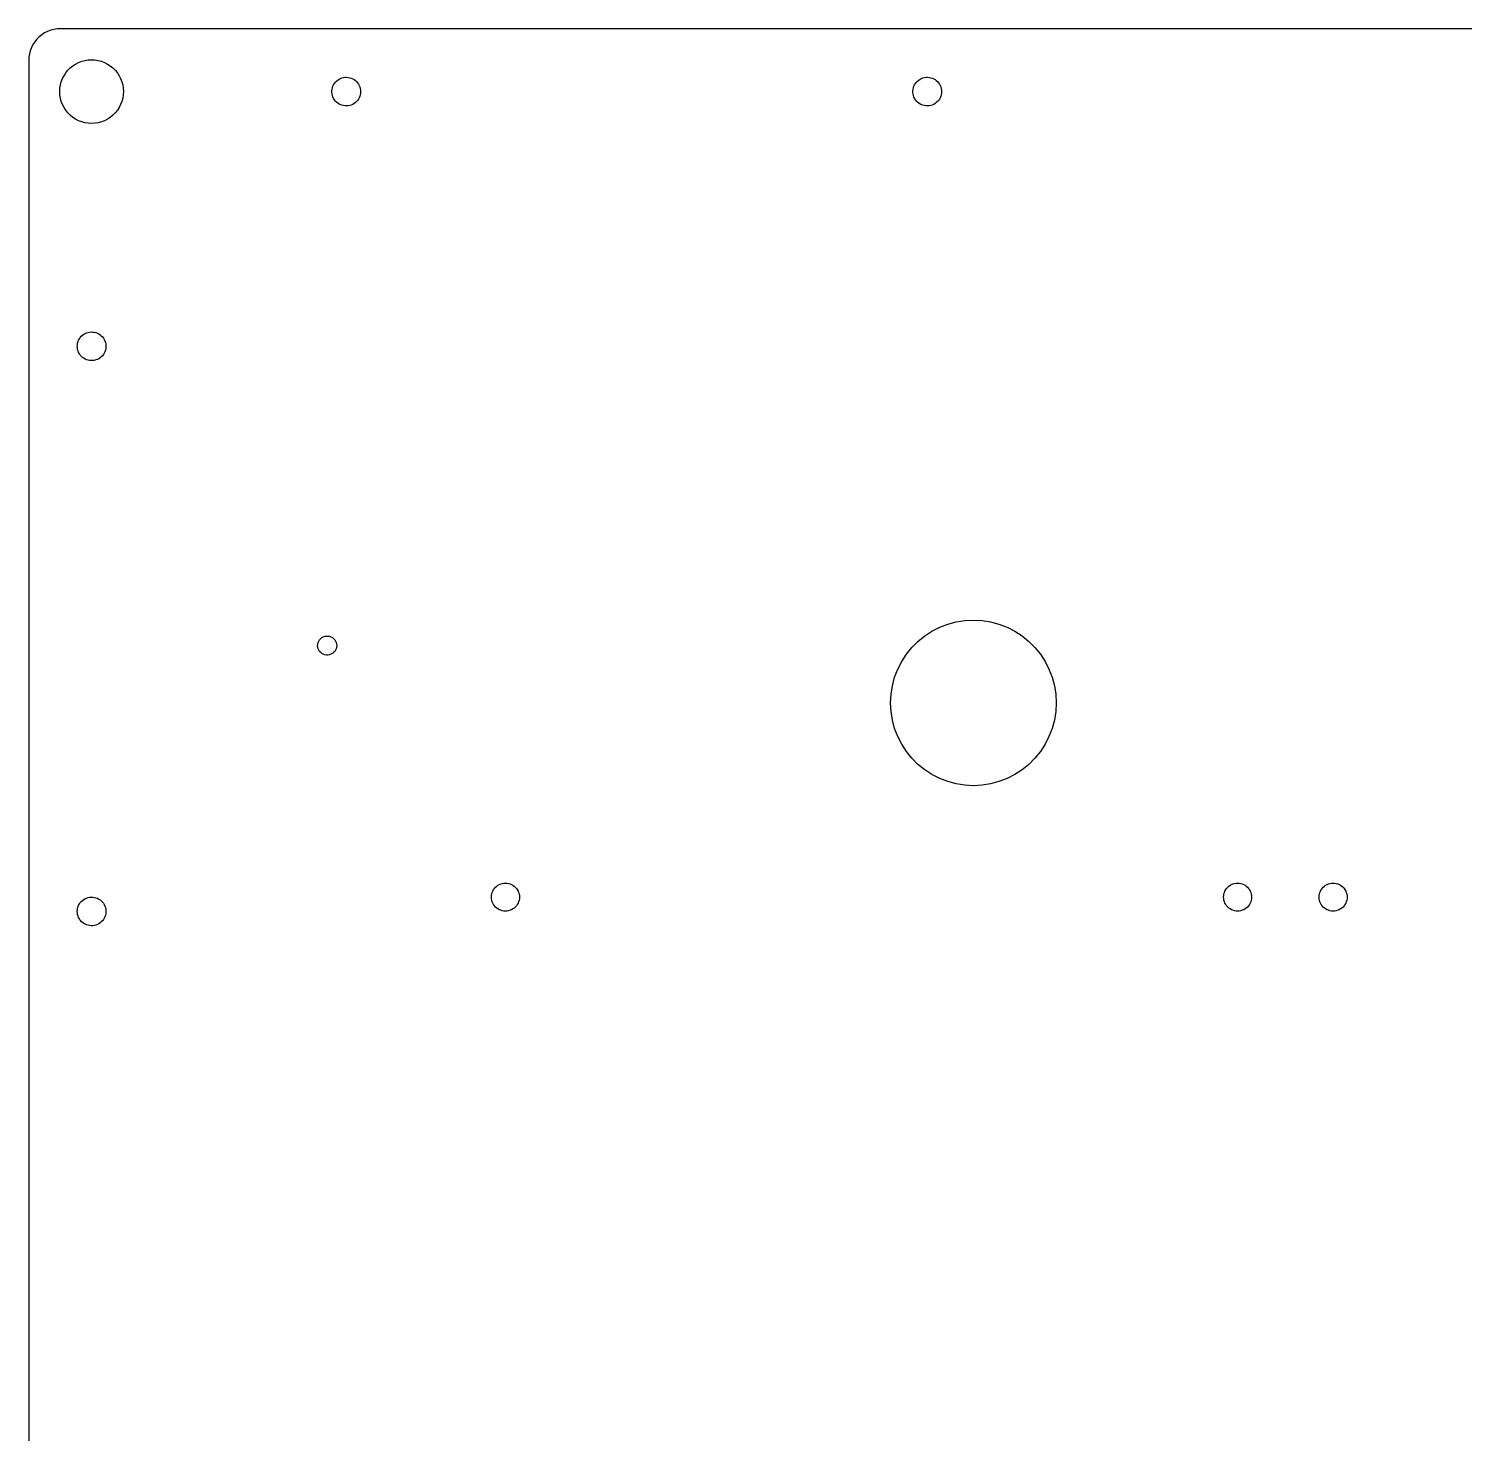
# Model space of a CAD drawing. Header units: metres. Extents: x -232 to 232, y -227 to 227.
# Drawn here: x -232.4 to -6.9, y 6.8 to 227.4 of the extents above; entities that cross this region are included whole.
import ezdxf

# ---------------------------------------------------------------- set-up
doc = ezdxf.new("R2010")
doc.units = ezdxf.units.M

msp = doc.modelspace()

# ---------------------------------------------------------------- linework, layer by layer
for p, q in [((-231.091, 225.721), (-231.42, 225.314)), ((-230.721, 226.091), (-231.091, 225.721)), ((-230.314, 226.42), (-230.721, 226.091)), ((-229.875, 226.705), (-230.314, 226.42)), ((-229.409, 226.943), (-229.875, 226.705)), ((-228.92, 227.13), (-229.409, 226.943)), ((-228.415, 227.266), (-228.92, 227.13)), ((-227.898, 227.348), (-228.415, 227.266)), ((-227.375, 227.375), (-227.898, 227.348)), ((227.375, 227.375), (-227.375, 227.375)), ((-232.266, 223.415), (-232.348, 222.898)), ((-232.13, 223.92), (-232.266, 223.415)), ((-231.943, 224.409), (-232.13, 223.92)), ((-231.705, 224.875), (-231.943, 224.409)), ((-231.42, 225.314), (-231.705, 224.875)), ((-232.348, 222.898), (-232.375, 222.375)), ((-232.375, 222.375), (-232.375, -222.375)), ((-226.216, 220.846), (-225.846, 221.216)), ((-225.846, 221.216), (-225.439, 221.545)), ((-225.439, 221.545), (-225, 221.83)), ((-225, 221.83), (-224.534, 222.068)), ((-224.534, 222.068), (-224.045, 222.255)), ((-224.045, 222.255), (-223.54, 222.391)), ((-223.54, 222.391), (-223.023, 222.473)), ((-223.023, 222.473), (-222.5, 222.5)), ((-222.5, 222.5), (-221.977, 222.473)), ((-221.977, 222.473), (-221.46, 222.391)), ((-221.46, 222.391), (-220.955, 222.255)), ((-220.955, 222.255), (-220.466, 222.068)), ((-220.466, 222.068), (-220, 221.83)), ((-220, 221.83), (-219.561, 221.545)), ((-219.561, 221.545), (-219.154, 221.216)), ((-219.154, 221.216), (-218.784, 220.846)), ((-227.391, 218.54), (-227.255, 219.045)), ((-227.255, 219.045), (-227.068, 219.534)), ((-227.068, 219.534), (-226.83, 220)), ((-226.83, 220), (-226.545, 220.439)), ((-226.545, 220.439), (-226.216, 220.846)), ((-218.784, 220.846), (-218.455, 220.439)), ((-218.455, 220.439), (-218.17, 220)), ((-218.17, 220), (-217.932, 219.534)), ((-217.932, 219.534), (-217.745, 219.045)), ((-217.745, 219.045), (-217.609, 218.54)), ((-184.479, 218.571), (-184.349, 218.782)), ((-184.349, 218.782), (-184.197, 218.978)), ((-184.197, 218.978), (-184.024, 219.155)), ((-184.024, 219.155), (-183.833, 219.313)), ((-183.833, 219.313), (-183.625, 219.449)), ((-183.625, 219.449), (-183.404, 219.56)), ((-183.404, 219.56), (-183.172, 219.647)), ((-183.172, 219.647), (-182.931, 219.708)), ((-182.931, 219.708), (-182.686, 219.742)), ((-182.686, 219.742), (-182.438, 219.749)), ((-182.438, 219.749), (-182.191, 219.729)), ((-182.191, 219.729), (-181.948, 219.681)), ((-181.948, 219.681), (-181.711, 219.607)), ((-181.711, 219.607), (-181.484, 219.508)), ((-181.484, 219.508), (-181.269, 219.384)), ((-181.269, 219.384), (-181.07, 219.237)), ((-181.07, 219.237), (-180.887, 219.069)), ((-180.887, 219.069), (-180.724, 218.882)), ((-180.724, 218.882), (-180.583, 218.678)), ((-93.2288, 218.571), (-93.099, 218.782)), ((-93.099, 218.782), (-92.9467, 218.978)), ((-92.9467, 218.978), (-92.7739, 219.155)), ((-92.7739, 219.155), (-92.5825, 219.313)), ((-92.5825, 219.313), (-92.375, 219.449)), ((-92.375, 219.449), (-92.1538, 219.56)), ((-92.1538, 219.56), (-91.9217, 219.647)), ((-91.9217, 219.647), (-91.6814, 219.708)), ((-91.6814, 219.708), (-91.4358, 219.742)), ((-91.4358, 219.742), (-91.188, 219.749)), ((-91.188, 219.749), (-90.9409, 219.729)), ((-90.9409, 219.729), (-90.6976, 219.681)), ((-90.6976, 219.681), (-90.4611, 219.607)), ((-90.4611, 219.607), (-90.234, 219.508)), ((-90.234, 219.508), (-90.0194, 219.384)), ((-90.0194, 219.384), (-89.8196, 219.237)), ((-89.8196, 219.237), (-89.6372, 219.069)), ((-89.6372, 219.069), (-89.4744, 218.882)), ((-89.4744, 218.882), (-89.3332, 218.678)), ((-227.5, 217.5), (-227.473, 218.023)), ((-227.473, 216.977), (-227.5, 217.5)), ((-227.473, 218.023), (-227.391, 218.54)), ((-227.391, 216.46), (-227.473, 216.977)), ((-217.609, 218.54), (-217.527, 218.023)), ((-217.527, 216.977), (-217.609, 216.46)), ((-217.527, 218.023), (-217.5, 217.5)), ((-217.5, 217.5), (-217.527, 216.977)), ((-184.747, 217.624), (-184.719, 217.87)), ((-184.747, 217.376), (-184.747, 217.624)), ((-184.719, 217.13), (-184.747, 217.376)), ((-184.719, 217.87), (-184.665, 218.112)), ((-184.665, 216.888), (-184.719, 217.13)), ((-184.665, 218.112), (-184.585, 218.347)), ((-184.585, 216.653), (-184.665, 216.888)), ((-184.585, 218.347), (-184.479, 218.571)), ((-184.479, 216.429), (-184.585, 216.653)), ((-180.583, 218.678), (-180.465, 218.46)), ((-180.465, 216.54), (-180.583, 216.322)), ((-180.465, 218.46), (-180.372, 218.231)), ((-180.372, 216.769), (-180.465, 216.54)), ((-180.372, 218.231), (-180.304, 217.992)), ((-180.304, 217.008), (-180.372, 216.769)), ((-180.304, 217.992), (-180.264, 217.748)), ((-180.264, 217.252), (-180.304, 217.008)), ((-180.264, 217.748), (-180.25, 217.5)), ((-180.25, 217.5), (-180.264, 217.252)), ((-93.4966, 217.624), (-93.4693, 217.87)), ((-93.4966, 217.376), (-93.4966, 217.624)), ((-93.4693, 217.13), (-93.4966, 217.376)), ((-93.4693, 217.87), (-93.4151, 218.112)), ((-93.4151, 216.888), (-93.4693, 217.13)), ((-93.4151, 218.112), (-93.3346, 218.347)), ((-93.3346, 216.653), (-93.4151, 216.888)), ((-93.3346, 218.347), (-93.2288, 218.571)), ((-93.2288, 216.429), (-93.3346, 216.653)), ((-89.3332, 218.678), (-89.2152, 218.46)), ((-89.2152, 216.54), (-89.3332, 216.322)), ((-89.2152, 218.46), (-89.1219, 218.231)), ((-89.1219, 216.769), (-89.2152, 216.54)), ((-89.1219, 218.231), (-89.0545, 217.992)), ((-89.0545, 217.008), (-89.1219, 216.769)), ((-89.0545, 217.992), (-89.0137, 217.748)), ((-89.0137, 217.252), (-89.0545, 217.008)), ((-89.0137, 217.748), (-89, 217.5)), ((-89, 217.5), (-89.0137, 217.252)), ((-227.255, 215.955), (-227.391, 216.46)), ((-227.068, 215.466), (-227.255, 215.955)), ((-226.83, 215), (-227.068, 215.466)), ((-226.545, 214.561), (-226.83, 215)), ((-226.216, 214.154), (-226.545, 214.561)), ((-218.455, 214.561), (-218.784, 214.154)), ((-218.17, 215), (-218.455, 214.561)), ((-217.932, 215.466), (-218.17, 215)), ((-217.745, 215.955), (-217.932, 215.466)), ((-217.609, 216.46), (-217.745, 215.955)), ((-184.349, 216.218), (-184.479, 216.429)), ((-184.197, 216.022), (-184.349, 216.218)), ((-184.024, 215.845), (-184.197, 216.022)), ((-183.833, 215.687), (-184.024, 215.845)), ((-183.625, 215.551), (-183.833, 215.687)), ((-183.404, 215.44), (-183.625, 215.551)), ((-183.172, 215.353), (-183.404, 215.44)), ((-182.931, 215.292), (-183.172, 215.353)), ((-182.686, 215.258), (-182.931, 215.292)), ((-182.438, 215.251), (-182.686, 215.258)), ((-182.191, 215.271), (-182.438, 215.251)), ((-181.948, 215.319), (-182.191, 215.271)), ((-181.711, 215.393), (-181.948, 215.319)), ((-181.484, 215.492), (-181.711, 215.393)), ((-181.269, 215.616), (-181.484, 215.492)), ((-181.07, 215.763), (-181.269, 215.616)), ((-180.887, 215.931), (-181.07, 215.763)), ((-180.724, 216.118), (-180.887, 215.931)), ((-180.583, 216.322), (-180.724, 216.118)), ((-93.099, 216.218), (-93.2288, 216.429)), ((-92.9467, 216.022), (-93.099, 216.218)), ((-92.7739, 215.845), (-92.9467, 216.022)), ((-92.5825, 215.687), (-92.7739, 215.845)), ((-92.375, 215.551), (-92.5825, 215.687)), ((-92.1538, 215.44), (-92.375, 215.551)), ((-91.9217, 215.353), (-92.1538, 215.44)), ((-91.6814, 215.292), (-91.9217, 215.353)), ((-91.4358, 215.258), (-91.6814, 215.292)), ((-91.188, 215.251), (-91.4358, 215.258)), ((-90.9409, 215.271), (-91.188, 215.251)), ((-90.6976, 215.319), (-90.9409, 215.271)), ((-90.4611, 215.393), (-90.6976, 215.319)), ((-90.234, 215.492), (-90.4611, 215.393)), ((-90.0194, 215.616), (-90.234, 215.492)), ((-89.8196, 215.763), (-90.0194, 215.616)), ((-89.6372, 215.931), (-89.8196, 215.763)), ((-89.4744, 216.118), (-89.6372, 215.931)), ((-89.3332, 216.322), (-89.4744, 216.118)), ((-225.846, 213.784), (-226.216, 214.154)), ((-225.439, 213.455), (-225.846, 213.784)), ((-225, 213.17), (-225.439, 213.455)), ((-224.534, 212.932), (-225, 213.17)), ((-224.045, 212.745), (-224.534, 212.932)), ((-223.54, 212.609), (-224.045, 212.745)), ((-223.023, 212.527), (-223.54, 212.609)), ((-222.5, 212.5), (-223.023, 212.527)), ((-221.977, 212.527), (-222.5, 212.5)), ((-221.46, 212.609), (-221.977, 212.527)), ((-220.955, 212.745), (-221.46, 212.609)), ((-220.466, 212.932), (-220.955, 212.745)), ((-220, 213.17), (-220.466, 212.932)), ((-219.561, 213.455), (-220, 213.17)), ((-219.154, 213.784), (-219.561, 213.455)), ((-218.784, 214.154), (-219.154, 213.784)), ((-224.696, 177.992), (-224.628, 178.231)), ((-224.628, 178.231), (-224.535, 178.46)), ((-224.535, 178.46), (-224.417, 178.678)), ((-224.417, 178.678), (-224.276, 178.882)), ((-224.276, 178.882), (-224.113, 179.069)), ((-224.113, 179.069), (-223.93, 179.237)), ((-223.93, 179.237), (-223.731, 179.384)), ((-223.731, 179.384), (-223.516, 179.508)), ((-223.516, 179.508), (-223.289, 179.607)), ((-223.289, 179.607), (-223.052, 179.681)), ((-223.052, 179.681), (-222.809, 179.729)), ((-222.809, 179.729), (-222.562, 179.749)), ((-222.562, 179.749), (-222.314, 179.742)), ((-222.314, 179.742), (-222.069, 179.708)), ((-222.069, 179.708), (-221.828, 179.647)), ((-221.828, 179.647), (-221.596, 179.56)), ((-221.596, 179.56), (-221.375, 179.449)), ((-221.375, 179.449), (-221.167, 179.313)), ((-221.167, 179.313), (-220.976, 179.155)), ((-220.976, 179.155), (-220.803, 178.978)), ((-220.803, 178.978), (-220.651, 178.782)), ((-220.651, 178.782), (-220.521, 178.571)), ((-220.521, 178.571), (-220.415, 178.347)), ((-220.415, 178.347), (-220.335, 178.112)), ((-224.75, 177.5), (-224.736, 177.748)), ((-224.736, 177.252), (-224.75, 177.5)), ((-224.736, 177.748), (-224.696, 177.992)), ((-224.696, 177.008), (-224.736, 177.252)), ((-224.628, 176.769), (-224.696, 177.008)), ((-224.535, 176.54), (-224.628, 176.769)), ((-224.417, 176.322), (-224.535, 176.54)), ((-224.276, 176.118), (-224.417, 176.322)), ((-224.113, 175.931), (-224.276, 176.118)), ((-223.93, 175.763), (-224.113, 175.931)), ((-220.803, 176.022), (-220.976, 175.845)), ((-220.651, 176.218), (-220.803, 176.022)), ((-220.521, 176.429), (-220.651, 176.218)), ((-220.415, 176.653), (-220.521, 176.429)), ((-220.335, 176.888), (-220.415, 176.653)), ((-220.335, 178.112), (-220.281, 177.87)), ((-220.281, 177.13), (-220.335, 176.888)), ((-220.281, 177.87), (-220.253, 177.624)), ((-220.253, 177.376), (-220.281, 177.13)), ((-220.253, 177.624), (-220.253, 177.376)), ((-223.731, 175.616), (-223.93, 175.763)), ((-223.516, 175.492), (-223.731, 175.616)), ((-223.289, 175.393), (-223.516, 175.492)), ((-223.052, 175.319), (-223.289, 175.393)), ((-222.809, 175.271), (-223.052, 175.319)), ((-222.562, 175.251), (-222.809, 175.271)), ((-222.314, 175.258), (-222.562, 175.251)), ((-222.069, 175.292), (-222.314, 175.258)), ((-221.828, 175.353), (-222.069, 175.292)), ((-221.596, 175.44), (-221.828, 175.353)), ((-221.375, 175.551), (-221.596, 175.44)), ((-221.167, 175.687), (-221.375, 175.551)), ((-220.976, 175.845), (-221.167, 175.687)), ((-90.5, 132.758), (-89.2876, 133.376)), ((-89.2876, 133.376), (-88.0172, 133.864)), ((-88.0172, 133.864), (-86.7029, 134.216)), ((-86.7029, 134.216), (-85.3589, 134.429)), ((-85.3589, 134.429), (-84, 134.5)), ((-84, 134.5), (-82.6411, 134.429)), ((-82.6411, 134.429), (-81.2971, 134.216)), ((-81.2971, 134.216), (-79.9828, 133.864)), ((-79.9828, 133.864), (-78.7124, 133.376)), ((-78.7124, 133.376), (-77.5, 132.758)), ((-186.98, 130.747), (-186.919, 130.987)), ((-186.919, 130.987), (-186.819, 131.214)), ((-186.819, 131.214), (-186.684, 131.421)), ((-186.684, 131.421), (-186.516, 131.604)), ((-186.516, 131.604), (-186.32, 131.756)), ((-186.32, 131.756), (-186.103, 131.874)), ((-186.103, 131.874), (-185.868, 131.954)), ((-185.868, 131.954), (-185.624, 131.995)), ((-185.624, 131.995), (-185.376, 131.995)), ((-185.376, 131.995), (-185.132, 131.954)), ((-185.132, 131.954), (-184.897, 131.874)), ((-184.897, 131.874), (-184.68, 131.756)), ((-184.68, 131.756), (-184.484, 131.604)), ((-184.484, 131.604), (-184.316, 131.421)), ((-184.316, 131.421), (-184.181, 131.214)), ((-184.181, 131.214), (-184.081, 130.987)), ((-184.081, 130.987), (-184.02, 130.747)), ((-93.6609, 130.199), (-92.6987, 131.161)), ((-92.6987, 131.161), (-91.6412, 132.017)), ((-91.6412, 132.017), (-90.5, 132.758)), ((-77.5, 132.758), (-76.3588, 132.017)), ((-76.3588, 132.017), (-75.3013, 131.161)), ((-75.3013, 131.161), (-74.3391, 130.199)), ((-187, 130.5), (-186.98, 130.747)), ((-186.98, 130.253), (-187, 130.5)), ((-186.919, 130.013), (-186.98, 130.253)), ((-186.819, 129.786), (-186.919, 130.013)), ((-186.684, 129.579), (-186.819, 129.786)), ((-186.516, 129.396), (-186.684, 129.579)), ((-186.32, 129.244), (-186.516, 129.396)), ((-186.103, 129.126), (-186.32, 129.244)), ((-185.868, 129.046), (-186.103, 129.126)), ((-185.624, 129.005), (-185.868, 129.046)), ((-185.376, 129.005), (-185.624, 129.005)), ((-185.132, 129.046), (-185.376, 129.005)), ((-184.897, 129.126), (-185.132, 129.046)), ((-184.68, 129.244), (-184.897, 129.126)), ((-184.484, 129.396), (-184.68, 129.244)), ((-184.316, 129.579), (-184.484, 129.396)), ((-184.181, 129.786), (-184.316, 129.579)), ((-184.081, 130.013), (-184.181, 129.786)), ((-184.02, 130.253), (-184.081, 130.013)), ((-184.02, 130.747), (-184, 130.5)), ((-184, 130.5), (-184.02, 130.253)), ((-95.2583, 128), (-94.5172, 129.141)), ((-94.5172, 129.141), (-93.6609, 130.199)), ((-74.3391, 130.199), (-73.4828, 129.141)), ((-73.4828, 129.141), (-72.7417, 128)), ((-96.3637, 125.517), (-95.8761, 126.788)), ((-95.8761, 126.788), (-95.2583, 128)), ((-72.7417, 128), (-72.1239, 126.788)), ((-72.1239, 126.788), (-71.6363, 125.517)), ((-96.9288, 122.859), (-96.7159, 124.203)), ((-96.7159, 124.203), (-96.3637, 125.517)), ((-71.6363, 125.517), (-71.2841, 124.203)), ((-71.2841, 124.203), (-71.0712, 122.859)), ((-97, 121.5), (-96.9288, 122.859)), ((-71.0712, 122.859), (-71, 121.5)), ((-96.9288, 120.141), (-97, 121.5)), ((-96.7159, 118.797), (-96.9288, 120.141)), ((-71.0712, 120.141), (-71.2841, 118.797)), ((-71, 121.5), (-71.0712, 120.141)), ((-96.3637, 117.483), (-96.7159, 118.797)), ((-95.8761, 116.212), (-96.3637, 117.483)), ((-71.6363, 117.483), (-72.1239, 116.212)), ((-71.2841, 118.797), (-71.6363, 117.483)), ((-95.2583, 115), (-95.8761, 116.212)), ((-94.5172, 113.859), (-95.2583, 115)), ((-72.7417, 115), (-73.4828, 113.859)), ((-72.1239, 116.212), (-72.7417, 115)), ((-93.6609, 112.801), (-94.5172, 113.859)), ((-92.6987, 111.839), (-93.6609, 112.801)), ((-74.3391, 112.801), (-75.3013, 111.839)), ((-73.4828, 113.859), (-74.3391, 112.801)), ((-91.6412, 110.983), (-92.6987, 111.839)), ((-90.5, 110.242), (-91.6412, 110.983)), ((-76.3588, 110.983), (-77.5, 110.242)), ((-75.3013, 111.839), (-76.3588, 110.983)), ((-89.2876, 109.624), (-90.5, 110.242)), ((-88.0172, 109.136), (-89.2876, 109.624)), ((-86.7029, 108.784), (-88.0172, 109.136)), ((-85.3589, 108.571), (-86.7029, 108.784)), ((-84, 108.5), (-85.3589, 108.571)), ((-82.6411, 108.571), (-84, 108.5)), ((-81.2971, 108.784), (-82.6411, 108.571)), ((-79.9828, 109.136), (-81.2971, 108.784)), ((-78.7124, 109.624), (-79.9828, 109.136)), ((-77.5, 110.242), (-78.7124, 109.624)), ((-159.22, 92.3717), (-159.056, 92.5556)), ((-159.056, 92.5556), (-158.872, 92.72)), ((-158.872, 92.72), (-158.67, 92.8628)), ((-158.67, 92.8628), (-158.455, 92.9821)), ((-158.455, 92.9821), (-158.227, 93.0765)), ((-158.227, 93.0765), (-157.99, 93.1448)), ((-157.99, 93.1448), (-157.746, 93.1862)), ((-157.746, 93.1862), (-157.5, 93.2)), ((-157.5, 93.2), (-157.254, 93.1862)), ((-157.254, 93.1862), (-157.01, 93.1448)), ((-157.01, 93.1448), (-156.773, 93.0765)), ((-156.773, 93.0765), (-156.545, 92.9821)), ((-156.545, 92.9821), (-156.33, 92.8628)), ((-156.33, 92.8628), (-156.128, 92.72)), ((-156.128, 92.72), (-155.944, 92.5556)), ((-155.944, 92.5556), (-155.78, 92.3717)), ((-44.22, 92.3717), (-44.0556, 92.5556)), ((-44.0556, 92.5556), (-43.8717, 92.72)), ((-43.8717, 92.72), (-43.6705, 92.8628)), ((-43.6705, 92.8628), (-43.4545, 92.9821)), ((-43.4545, 92.9821), (-43.2266, 93.0765)), ((-43.2266, 93.0765), (-42.9895, 93.1448)), ((-42.9895, 93.1448), (-42.7463, 93.1862)), ((-42.7463, 93.1862), (-42.5, 93.2)), ((-42.5, 93.2), (-42.2537, 93.1862)), ((-42.2537, 93.1862), (-42.0105, 93.1448)), ((-42.0105, 93.1448), (-41.7734, 93.0765)), ((-41.7734, 93.0765), (-41.5455, 92.9821)), ((-41.5455, 92.9821), (-41.3295, 92.8628)), ((-41.3295, 92.8628), (-41.1283, 92.72)), ((-41.1283, 92.72), (-40.9444, 92.5556)), ((-40.9444, 92.5556), (-40.78, 92.3717)), ((-29.22, 92.3717), (-29.0556, 92.5556)), ((-29.0556, 92.5556), (-28.8717, 92.72)), ((-28.8717, 92.72), (-28.6705, 92.8628)), ((-28.6705, 92.8628), (-28.4545, 92.9821)), ((-28.4545, 92.9821), (-28.2266, 93.0765)), ((-28.2266, 93.0765), (-27.9895, 93.1448)), ((-27.9895, 93.1448), (-27.7463, 93.1862)), ((-27.7463, 93.1862), (-27.5, 93.2)), ((-27.5, 93.2), (-27.2537, 93.1862)), ((-27.2537, 93.1862), (-27.0105, 93.1448)), ((-27.0105, 93.1448), (-26.7734, 93.0765)), ((-26.7734, 93.0765), (-26.5455, 92.9821)), ((-26.5455, 92.9821), (-26.3295, 92.8628)), ((-26.3295, 92.8628), (-26.1283, 92.72)), ((-26.1283, 92.72), (-25.9444, 92.5556)), ((-25.9444, 92.5556), (-25.78, 92.3717)), ((-224.276, 90.132), (-224.113, 90.3189)), ((-224.113, 90.3189), (-223.93, 90.4868)), ((-223.93, 90.4868), (-223.731, 90.6336)), ((-223.731, 90.6336), (-223.516, 90.7576)), ((-223.516, 90.7576), (-223.289, 90.8571)), ((-223.289, 90.8571), (-223.052, 90.9312)), ((-223.052, 90.9312), (-222.809, 90.9787)), ((-222.809, 90.9787), (-222.562, 90.9991)), ((-222.562, 90.9991), (-222.314, 90.9923)), ((-222.314, 90.9923), (-222.069, 90.9583)), ((-222.069, 90.9583), (-221.828, 90.8974)), ((-221.828, 90.8974), (-221.596, 90.8105)), ((-221.596, 90.8105), (-221.375, 90.6985)), ((-221.375, 90.6985), (-221.167, 90.563)), ((-221.167, 90.563), (-220.976, 90.4054)), ((-220.976, 90.4054), (-220.803, 90.2277)), ((-220.803, 90.2277), (-220.651, 90.0321)), ((-159.7, 91), (-159.686, 91.2463)), ((-159.686, 90.7537), (-159.7, 91)), ((-159.686, 91.2463), (-159.645, 91.4895)), ((-159.645, 90.5105), (-159.686, 90.7537)), ((-159.645, 91.4895), (-159.577, 91.7266)), ((-159.577, 90.2734), (-159.645, 90.5105)), ((-159.577, 91.7266), (-159.482, 91.9545)), ((-159.482, 90.0455), (-159.577, 90.2734)), ((-159.482, 91.9545), (-159.363, 92.1705)), ((-159.363, 92.1705), (-159.22, 92.3717)), ((-155.78, 92.3717), (-155.637, 92.1705)), ((-155.637, 92.1705), (-155.518, 91.9545)), ((-155.518, 91.9545), (-155.423, 91.7266)), ((-155.423, 90.2734), (-155.518, 90.0455)), ((-155.423, 91.7266), (-155.355, 91.4895)), ((-155.355, 90.5105), (-155.423, 90.2734)), ((-155.355, 91.4895), (-155.314, 91.2463)), ((-155.314, 90.7537), (-155.355, 90.5105)), ((-155.314, 91.2463), (-155.3, 91)), ((-155.3, 91), (-155.314, 90.7537)), ((-44.7, 91), (-44.6862, 91.2463)), ((-44.6862, 90.7537), (-44.7, 91)), ((-44.6862, 91.2463), (-44.6448, 91.4895)), ((-44.6448, 90.5105), (-44.6862, 90.7537)), ((-44.6448, 91.4895), (-44.5765, 91.7266)), ((-44.5765, 90.2734), (-44.6448, 90.5105)), ((-44.5765, 91.7266), (-44.4821, 91.9545)), ((-44.4821, 90.0455), (-44.5765, 90.2734)), ((-44.4821, 91.9545), (-44.3628, 92.1705)), ((-44.3628, 92.1705), (-44.22, 92.3717)), ((-40.78, 92.3717), (-40.6372, 92.1705)), ((-40.6372, 92.1705), (-40.5179, 91.9545)), ((-40.5179, 91.9545), (-40.4234, 91.7266)), ((-40.4234, 90.2734), (-40.5179, 90.0455)), ((-40.4234, 91.7266), (-40.3551, 91.4895)), ((-40.3551, 90.5105), (-40.4234, 90.2734)), ((-40.3551, 91.4895), (-40.3138, 91.2463)), ((-40.3138, 90.7537), (-40.3551, 90.5105)), ((-40.3138, 91.2463), (-40.3, 91)), ((-40.3, 91), (-40.3138, 90.7537)), ((-29.7, 91), (-29.6862, 91.2463)), ((-29.6862, 90.7537), (-29.7, 91)), ((-29.6862, 91.2463), (-29.6448, 91.4895)), ((-29.6448, 90.5105), (-29.6862, 90.7537)), ((-29.6448, 91.4895), (-29.5765, 91.7266)), ((-29.5765, 90.2734), (-29.6448, 90.5105)), ((-29.5765, 91.7266), (-29.4821, 91.9545)), ((-29.4821, 90.0455), (-29.5765, 90.2734)), ((-29.4821, 91.9545), (-29.3628, 92.1705)), ((-29.3628, 92.1705), (-29.22, 92.3717)), ((-25.78, 92.3717), (-25.6372, 92.1705)), ((-25.6372, 92.1705), (-25.5179, 91.9545)), ((-25.5179, 91.9545), (-25.4234, 91.7266)), ((-25.4234, 90.2734), (-25.5179, 90.0455)), ((-25.4234, 91.7266), (-25.3551, 91.4895)), ((-25.3551, 90.5105), (-25.4234, 90.2734)), ((-25.3551, 91.4895), (-25.3138, 91.2463)), ((-25.3138, 90.7537), (-25.3551, 90.5105)), ((-25.3138, 91.2463), (-25.3, 91)), ((-25.3, 91), (-25.3138, 90.7537)), ((-224.75, 88.75), (-224.736, 88.9975)), ((-224.736, 88.5025), (-224.75, 88.75)), ((-224.736, 88.9975), (-224.696, 89.242)), ((-224.696, 88.258), (-224.736, 88.5025)), ((-224.696, 89.242), (-224.628, 89.4806)), ((-224.628, 88.0194), (-224.696, 88.258)), ((-224.628, 89.4806), (-224.535, 89.7102)), ((-224.535, 87.7897), (-224.628, 88.0194)), ((-224.535, 89.7102), (-224.417, 89.9283)), ((-224.417, 89.9283), (-224.276, 90.132)), ((-220.651, 90.0321), (-220.521, 89.8209)), ((-220.521, 89.8209), (-220.415, 89.5967)), ((-220.415, 89.5967), (-220.335, 89.3622)), ((-220.335, 88.1378), (-220.415, 87.9033)), ((-220.335, 89.3622), (-220.281, 89.1203)), ((-220.281, 88.3797), (-220.335, 88.1378)), ((-220.281, 89.1203), (-220.253, 88.8739)), ((-220.253, 88.6261), (-220.281, 88.3797)), ((-220.253, 88.8739), (-220.253, 88.6261)), ((-159.363, 89.8295), (-159.482, 90.0455)), ((-159.22, 89.6283), (-159.363, 89.8295)), ((-159.056, 89.4444), (-159.22, 89.6283)), ((-158.872, 89.28), (-159.056, 89.4444)), ((-158.67, 89.1372), (-158.872, 89.28)), ((-158.455, 89.0179), (-158.67, 89.1372)), ((-158.227, 88.9234), (-158.455, 89.0179)), ((-157.99, 88.8551), (-158.227, 88.9234)), ((-157.746, 88.8138), (-157.99, 88.8551)), ((-157.5, 88.8), (-157.746, 88.8138)), ((-157.254, 88.8138), (-157.5, 88.8)), ((-157.01, 88.8551), (-157.254, 88.8138)), ((-156.773, 88.9234), (-157.01, 88.8551)), ((-156.545, 89.0179), (-156.773, 88.9234)), ((-156.33, 89.1372), (-156.545, 89.0179)), ((-156.128, 89.28), (-156.33, 89.1372)), ((-155.944, 89.4444), (-156.128, 89.28)), ((-155.78, 89.6283), (-155.944, 89.4444)), ((-155.637, 89.8295), (-155.78, 89.6283)), ((-155.518, 90.0455), (-155.637, 89.8295)), ((-44.3628, 89.8295), (-44.4821, 90.0455)), ((-44.22, 89.6283), (-44.3628, 89.8295)), ((-44.0556, 89.4444), (-44.22, 89.6283)), ((-43.8717, 89.28), (-44.0556, 89.4444)), ((-43.6705, 89.1372), (-43.8717, 89.28)), ((-43.4545, 89.0179), (-43.6705, 89.1372)), ((-43.2266, 88.9234), (-43.4545, 89.0179)), ((-42.9895, 88.8551), (-43.2266, 88.9234)), ((-42.7463, 88.8138), (-42.9895, 88.8551)), ((-42.5, 88.8), (-42.7463, 88.8138)), ((-42.2537, 88.8138), (-42.5, 88.8)), ((-42.0105, 88.8551), (-42.2537, 88.8138)), ((-41.7734, 88.9234), (-42.0105, 88.8551)), ((-41.5455, 89.0179), (-41.7734, 88.9234)), ((-41.3295, 89.1372), (-41.5455, 89.0179)), ((-41.1283, 89.28), (-41.3295, 89.1372)), ((-40.9444, 89.4444), (-41.1283, 89.28)), ((-40.78, 89.6283), (-40.9444, 89.4444)), ((-40.6372, 89.8295), (-40.78, 89.6283)), ((-40.5179, 90.0455), (-40.6372, 89.8295)), ((-29.3628, 89.8295), (-29.4821, 90.0455)), ((-29.22, 89.6283), (-29.3628, 89.8295)), ((-29.0556, 89.4444), (-29.22, 89.6283)), ((-28.8717, 89.28), (-29.0556, 89.4444)), ((-28.6705, 89.1372), (-28.8717, 89.28)), ((-28.4545, 89.0179), (-28.6705, 89.1372)), ((-28.2266, 88.9234), (-28.4545, 89.0179)), ((-27.9895, 88.8551), (-28.2266, 88.9234)), ((-27.7463, 88.8138), (-27.9895, 88.8551)), ((-27.5, 88.8), (-27.7463, 88.8138)), ((-27.2537, 88.8138), (-27.5, 88.8)), ((-27.0105, 88.8551), (-27.2537, 88.8138)), ((-26.7734, 88.9234), (-27.0105, 88.8551)), ((-26.5455, 89.0179), (-26.7734, 88.9234)), ((-26.3295, 89.1372), (-26.5455, 89.0179)), ((-26.1283, 89.28), (-26.3295, 89.1372)), ((-25.9444, 89.4444), (-26.1283, 89.28)), ((-25.78, 89.6283), (-25.9444, 89.4444)), ((-25.6372, 89.8295), (-25.78, 89.6283)), ((-25.5179, 90.0455), (-25.6372, 89.8295)), ((-224.417, 87.5717), (-224.535, 87.7897)), ((-224.276, 87.368), (-224.417, 87.5717)), ((-224.113, 87.1811), (-224.276, 87.368)), ((-223.93, 87.0132), (-224.113, 87.1811)), ((-223.731, 86.8664), (-223.93, 87.0132)), ((-223.516, 86.7424), (-223.731, 86.8664)), ((-223.289, 86.6429), (-223.516, 86.7424)), ((-223.052, 86.5688), (-223.289, 86.6429)), ((-222.809, 86.5213), (-223.052, 86.5688)), ((-222.562, 86.5009), (-222.809, 86.5213)), ((-222.314, 86.5077), (-222.562, 86.5009)), ((-222.069, 86.5417), (-222.314, 86.5077)), ((-221.828, 86.6026), (-222.069, 86.5417)), ((-221.596, 86.6895), (-221.828, 86.6026)), ((-221.375, 86.8014), (-221.596, 86.6895)), ((-221.167, 86.937), (-221.375, 86.8014)), ((-220.976, 87.0946), (-221.167, 86.937)), ((-220.803, 87.2723), (-220.976, 87.0946)), ((-220.651, 87.4679), (-220.803, 87.2723)), ((-220.521, 87.6791), (-220.651, 87.4679)), ((-220.415, 87.9033), (-220.521, 87.6791))]:
    msp.add_line(p, q)

doc.saveas('drawing.dxf')
